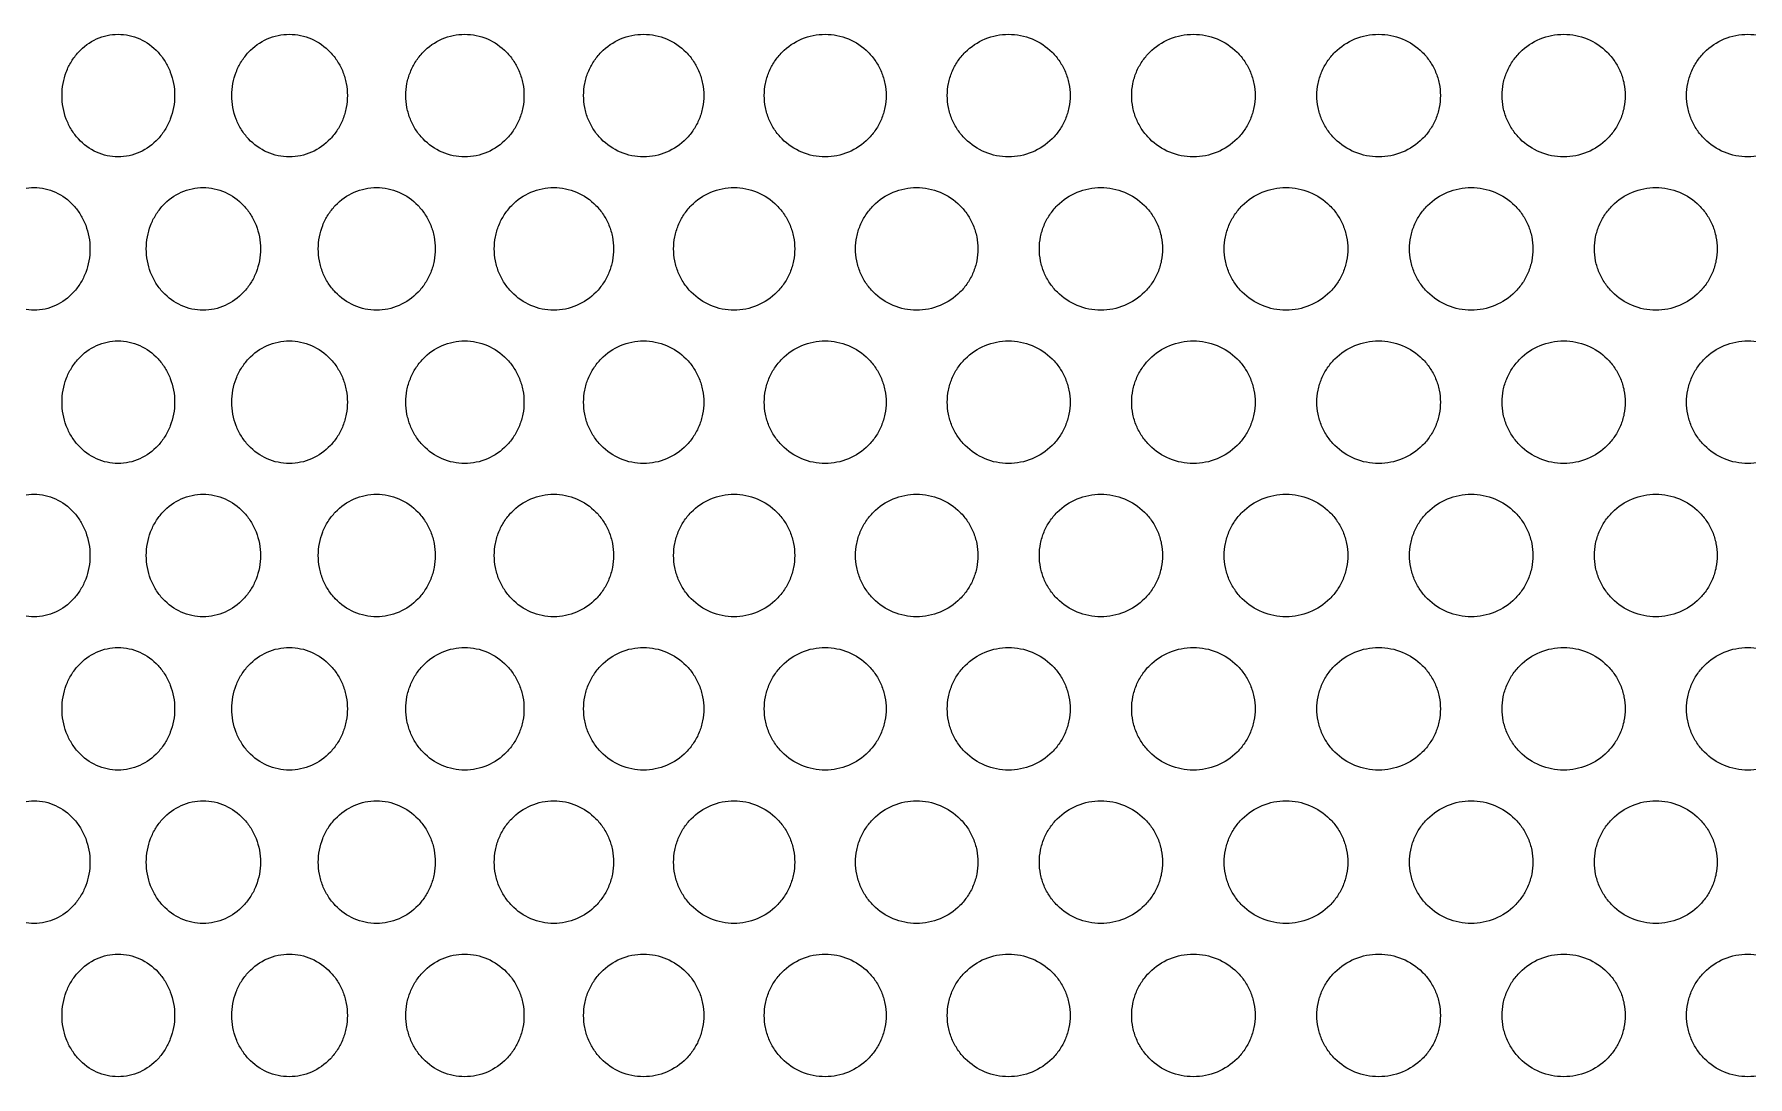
# Model space of a CAD drawing. Header units: millimetres. Extents: x 324 to 7054, y -67 to 2159.
# Drawn here: x 650.6 to 762.4, y 345 to 413 of the extents above; entities that cross this region are included whole.
import ezdxf

# ---------------------------------------------------------------- set-up
doc = ezdxf.new("R2010")
doc.units = ezdxf.units.MM
doc.header["$LTSCALE"] = 153.67
doc.layers.add('02___PRT_ALL_AXES', color=7, linetype='CONTINUOUS')

msp = doc.modelspace()

# ---------------------------------------------------------------- linework, layer by layer
at = {"layer": '02___PRT_ALL_AXES', "linetype": 'Continuous'}
for points in [[(652.43207, 409), (652.43238, 409.26583), (652.47954, 409.78945), (652.68931, 410.54514), (653.02564, 411.23528), (653.63265, 412.04859), (654.64465, 412.7909), (656.08824, 413.10456), (657.53365, 412.79082), (658.5561, 412.05038), (659.17223, 411.2386), (659.51533, 410.54817), (659.72989, 409.79095), (659.77815, 409.2663), (659.77846, 409)], [(663.50236, 409), (663.50268, 409.26583), (663.55117, 409.78945), (663.76682, 410.54514), (664.11254, 411.23528), (664.73639, 412.04859), (665.77615, 412.7909), (667.25844, 413.10456), (668.74164, 412.79082), (669.7902, 412.05038), (670.42187, 411.2386), (670.77357, 410.54817), (670.99347, 409.79095), (671.04293, 409.2663), (671.04325, 409)], [(674.8569, 409), (674.85723, 409.26583), (674.90685, 409.78945), (675.12752, 410.54514), (675.48125, 411.23528), (676.11944, 412.04859), (677.18279, 412.7909), (678.69785, 413.10456), (680.2129, 412.79082), (681.28337, 412.05038), (681.92806, 411.2386), (682.28694, 410.54817), (682.51132, 409.79095), (682.56178, 409.2663), (682.56211, 409)], [(686.45024, 409), (686.45058, 409.26583), (686.50113, 409.78945), (686.72594, 410.54514), (687.08626, 411.23528), (687.73624, 412.04859), (688.81893, 412.7909), (690.36069, 413.10456), (691.90152, 412.79082), (692.98962, 412.05038), (693.64474, 411.2386), (694.00938, 410.54817), (694.23732, 409.79095), (694.28859, 409.2663), (694.28892, 409)], [(698.23598, 409), (698.23632, 409.26583), (698.2876, 409.78945), (698.51565, 410.54514), (698.88112, 411.23528), (699.54029, 412.04859), (700.63797, 412.7909), (702.20027, 413.10456), (703.76072, 412.79082), (704.86209, 412.05038), (705.52502, 411.2386), (705.89395, 410.54817), (706.12455, 409.79095), (706.17641, 409.2663), (706.17675, 409)], [(710.16693, 409), (710.16728, 409.26583), (710.21908, 409.78945), (710.44945, 410.54514), (710.81861, 411.23528), (711.48432, 412.04859), (712.59262, 412.7909), (714.16919, 413.10456), (715.74301, 412.79082), (716.85325, 412.05038), (717.52134, 411.2386), (717.89308, 410.54817), (718.12542, 409.79095), (718.17766, 409.2663), (718.17801, 409)], [(722.19534, 409), (722.19569, 409.26583), (722.24781, 409.78945), (722.47958, 410.54514), (722.85094, 411.23528), (723.52055, 412.04859), (724.63502, 412.7909), (726.21955, 413.10456), (727.80044, 412.79082), (728.9151, 412.05038), (729.58567, 411.2386), (729.95874, 410.54817), (730.19189, 409.79095), (730.24431, 409.2663), (730.24465, 409)], [(734.27305, 409), (734.2734, 409.26583), (734.32564, 409.78945), (734.55788, 410.54514), (734.92997, 411.23528), (735.60077, 412.04859), (736.71695, 412.7909), (738.30311, 413.10456), (739.88475, 412.79082), (740.99937, 412.05038), (741.66973, 411.2386), (742.04264, 410.54817), (742.27565, 409.79095), (742.32805, 409.2663), (742.32839, 409)], [(746.35174, 409), (746.35208, 409.26583), (746.40422, 409.78945), (746.63601, 410.54514), (747.00733, 411.23528), (747.67665, 412.04859), (748.79007, 412.7909), (750.37151, 413.10456), (751.94755, 412.79082), (753.05767, 412.05038), (753.72515, 411.2386), (754.09639, 410.54817), (754.32835, 409.79095), (754.3805, 409.2663), (754.38084, 409)], [(758.38303, 409), (758.38338, 409.26583), (758.4352, 409.78945), (758.66561, 410.54514), (759.03467, 411.23528), (759.69984, 412.04859), (760.80605, 412.7909), (762.37642, 413.10456), (763.94057, 412.79082), (765.04174, 412.05038), (765.70366, 411.2386), (766.07177, 410.54817), (766.30173, 409.79095), (766.35343, 409.2663), (766.35377, 409)], [(659.77846, 409), (659.77814, 408.73417), (659.73007, 408.21055), (659.5164, 407.45486), (659.17431, 406.76472), (658.55817, 405.95141), (657.53478, 405.2091), (656.0855, 404.89544), (654.64578, 405.20918), (653.63469, 405.94962), (653.02768, 406.7614), (652.69036, 407.45183), (652.47972, 408.20905), (652.43238, 408.7337), (652.43207, 409)], [(671.04325, 409), (671.04293, 408.73417), (670.99365, 408.21055), (670.77466, 407.45486), (670.42399, 406.76472), (669.79232, 405.95141), (668.7428, 405.2091), (667.25562, 404.89544), (665.77731, 405.20918), (664.73849, 405.94962), (664.11464, 406.7614), (663.76789, 407.45183), (663.55135, 408.20905), (663.50268, 408.7337), (663.50236, 409)], [(682.56211, 409), (682.56177, 408.73417), (682.5115, 408.21055), (682.28806, 407.45486), (681.93023, 406.76472), (681.28554, 405.95141), (680.21409, 405.2091), (678.69498, 404.89544), (677.18398, 405.20918), (676.12159, 405.94962), (675.4834, 406.7614), (675.12862, 407.45183), (674.90704, 408.20905), (674.85723, 408.7337), (674.8569, 409)], [(694.28892, 409), (694.28858, 408.73417), (694.23751, 408.21055), (694.01051, 407.45486), (693.64695, 406.76472), (692.99183, 405.95141), (691.90273, 405.2091), (690.35776, 404.89544), (688.82014, 405.20918), (687.73843, 405.94962), (687.08844, 406.7614), (686.72706, 407.45183), (686.50132, 408.20905), (686.45057, 408.7337), (686.45024, 409)], [(706.17675, 409), (706.1764, 408.73417), (706.12474, 408.21055), (705.89509, 407.45486), (705.52725, 406.76472), (704.86432, 405.95141), (703.76194, 405.2091), (702.1973, 404.89544), (700.6392, 405.20918), (699.5425, 405.94962), (698.88333, 406.7614), (698.51678, 407.45183), (698.28779, 408.20905), (698.23631, 408.7337), (698.23598, 409)], [(718.17801, 409), (718.17766, 408.73417), (718.12561, 408.21055), (717.89423, 407.45486), (717.52358, 406.76472), (716.8555, 405.95141), (715.74425, 405.2091), (714.1662, 404.89544), (712.59386, 405.20918), (711.48656, 405.94962), (710.82084, 406.7614), (710.4506, 407.45183), (710.21928, 408.20905), (710.16727, 408.7337), (710.16693, 409)], [(730.24465, 409), (730.2443, 408.73417), (730.19208, 408.21055), (729.9599, 407.45486), (729.58793, 406.76472), (728.91736, 405.95141), (727.80168, 405.2091), (726.21655, 404.89544), (724.63626, 405.20918), (723.5228, 405.94962), (722.8532, 406.7614), (722.48074, 407.45183), (722.248, 408.20905), (722.19568, 408.7337), (722.19534, 409)], [(742.32839, 409), (742.32804, 408.73417), (742.27585, 408.21055), (742.04379, 407.45486), (741.67199, 406.76472), (741.00162, 405.95141), (739.88599, 405.2091), (738.30011, 404.89544), (736.7182, 405.20918), (735.60303, 405.94962), (734.93222, 406.7614), (734.55904, 407.45183), (734.32583, 408.20905), (734.2734, 408.7337), (734.27305, 409)], [(754.38084, 409), (754.3805, 408.73417), (754.32854, 408.21055), (754.09755, 407.45486), (753.72739, 406.76472), (753.05991, 405.95141), (751.94879, 405.2091), (750.36851, 404.89544), (748.79131, 405.20918), (747.6789, 405.94962), (747.00958, 406.7614), (746.63716, 407.45183), (746.40441, 408.20905), (746.35208, 408.7337), (746.35174, 409)], [(766.35377, 409), (766.35343, 408.73417), (766.30192, 408.21055), (766.07291, 407.45486), (765.70589, 406.76472), (765.04397, 405.95141), (763.9418, 405.2091), (762.37345, 404.89544), (760.80728, 405.20918), (759.70207, 405.94962), (759.03691, 406.7614), (758.66676, 407.45183), (758.4354, 408.20905), (758.38337, 408.7337), (758.38303, 409)], [(647.01741, 399), (647.01772, 399.26583), (647.06415, 399.78945), (647.27066, 400.54514), (647.60178, 401.23528), (648.19946, 402.04859), (649.19605, 402.7909), (650.61812, 403.10456), (652.04246, 402.79082), (653.05031, 402.05038), (653.65774, 401.2386), (653.99602, 400.54817), (654.20758, 399.79095), (654.25517, 399.2663), (654.25548, 399)], [(657.92888, 399), (657.9292, 399.26583), (657.97705, 399.78945), (658.18986, 400.54514), (658.53106, 401.23528), (659.1468, 402.04859), (660.17319, 402.7909), (661.63687, 403.10456), (663.1019, 402.79082), (664.13793, 402.05038), (664.76214, 401.2386), (665.10971, 400.54817), (665.32705, 399.79095), (665.37594, 399.2663), (665.37626, 399)], [(669.14691, 399), (669.14724, 399.26583), (669.19632, 399.78945), (669.41459, 400.54514), (669.76449, 401.23528), (670.39583, 402.04859), (671.44791, 402.7909), (672.94733, 403.10456), (674.4472, 402.79082), (675.50725, 402.05038), (676.14575, 401.2386), (676.50122, 400.54817), (676.72347, 399.79095), (676.77346, 399.2663), (676.77378, 399)], [(680.6266, 399), (680.62694, 399.26583), (680.67705, 399.78945), (680.8999, 400.54514), (681.2571, 401.23528), (681.90151, 402.04859), (682.97506, 402.7909), (684.50424, 403.10456), (686.03295, 402.79082), (687.11278, 402.05038), (687.763, 401.2386), (688.12494, 400.54817), (688.35122, 399.79095), (688.40211, 399.2663), (688.40244, 399)], [(692.32199, 399), (692.32234, 399.26583), (692.37328, 399.78945), (692.59981, 400.54514), (692.96289, 401.23528), (693.6178, 402.04859), (694.70853, 402.7909), (696.26133, 403.10456), (697.81275, 402.79082), (698.90804, 402.05038), (699.56739, 401.2386), (699.93436, 400.54817), (700.16375, 399.79095), (700.21533, 399.2663), (700.21567, 399)], [(704.18628, 399), (704.18662, 399.26583), (704.23819, 399.78945), (704.46751, 400.54514), (704.83501, 401.23528), (705.49778, 402.04859), (706.60133, 402.7909), (708.17154, 403.10456), (709.73946, 402.79082), (710.84583, 402.05038), (711.51166, 401.2386), (711.88219, 400.54817), (712.11378, 399.79095), (712.16585, 399.2663), (712.16619, 399)], [(716.17195, 399), (716.1723, 399.26583), (716.22429, 399.78945), (716.45548, 400.54514), (716.82592, 401.23528), (717.49392, 402.04859), (718.60586, 402.7909), (720.1872, 403.10456), (721.76535, 402.79082), (722.87835, 402.05038), (723.54801, 401.2386), (723.92061, 400.54817), (724.15347, 399.79095), (724.20583, 399.2663), (724.20617, 399)], [(728.23105, 399), (728.2314, 399.26583), (728.28361, 399.78945), (728.51573, 400.54514), (728.88764, 401.23528), (729.55818, 402.04859), (730.67406, 402.7909), (732.2602, 403.10456), (733.84226, 402.79082), (734.95746, 402.05038), (735.62826, 401.2386), (736.00143, 400.54817), (736.23463, 399.79095), (736.28707, 399.2663), (736.28741, 399)], [(740.3153, 399), (740.31565, 399.26583), (740.36786, 399.78945), (740.59999, 400.54514), (740.97188, 401.23528), (741.64228, 402.04859), (742.75764, 402.7909), (744.34223, 403.10456), (745.92186, 402.79082), (747.03478, 402.05038), (747.70404, 401.2386), (748.0763, 400.54817), (748.30891, 399.79095), (748.3612, 399.2663), (748.36155, 399)], [(752.37632, 399), (752.37667, 399.26583), (752.42868, 399.78945), (752.65989, 400.54514), (753.03027, 401.23528), (753.69785, 402.04859), (754.80822, 402.7909), (756.38491, 403.10456), (757.9558, 402.79082), (759.06199, 402.05038), (759.72703, 401.2386), (760.09688, 400.54817), (760.32796, 399.79095), (760.37991, 399.2663), (760.38025, 399)], [(654.25548, 399), (654.25516, 398.73417), (654.20776, 398.21055), (653.99708, 397.45486), (653.65978, 396.76472), (653.05235, 395.95141), (652.04357, 395.2091), (650.61542, 394.89544), (649.19717, 395.20918), (648.20147, 395.94962), (647.60379, 396.7614), (647.27169, 397.45183), (647.06432, 398.20905), (647.01772, 398.7337), (647.01741, 399)], [(665.37626, 399), (665.37593, 398.73417), (665.32723, 398.21055), (665.11079, 397.45486), (664.76424, 396.76472), (664.14003, 395.95141), (663.10305, 395.2091), (661.63409, 394.89544), (660.17434, 395.20918), (659.14887, 395.94962), (658.53313, 396.7614), (658.19093, 397.45183), (657.97723, 398.20905), (657.9292, 398.7337), (657.92888, 399)], [(676.77378, 399), (676.77345, 398.73417), (676.72366, 398.21055), (676.50233, 397.45486), (676.1479, 396.76472), (675.5094, 395.95141), (674.44838, 395.2091), (672.94449, 394.89544), (671.44908, 395.20918), (670.39795, 395.94962), (669.76661, 396.7614), (669.41568, 397.45183), (669.1965, 398.20905), (669.14724, 398.7337), (669.14691, 399)], [(688.40244, 399), (688.4021, 398.73417), (688.35141, 398.21055), (688.12607, 397.45486), (687.76519, 396.76472), (687.11496, 395.95141), (686.03414, 395.2091), (684.50134, 394.89544), (682.97626, 395.20918), (681.90368, 395.94962), (681.25927, 396.7614), (680.90101, 397.45183), (680.67723, 398.20905), (680.62693, 398.7337), (680.6266, 399)], [(700.21567, 399), (700.21533, 398.73417), (700.16394, 398.21055), (699.9355, 397.45486), (699.56961, 396.76472), (698.91025, 395.95141), (697.81397, 395.2091), (696.25839, 394.89544), (694.70975, 395.20918), (693.62, 395.94962), (692.96509, 396.7614), (692.60094, 397.45183), (692.37347, 398.20905), (692.32233, 398.7337), (692.32199, 399)], [(712.16619, 399), (712.16585, 398.73417), (712.11397, 398.21055), (711.88334, 397.45486), (711.5139, 396.76472), (710.84806, 395.95141), (709.74069, 395.2091), (708.16857, 394.89544), (706.60256, 395.20918), (705.50001, 395.94962), (704.83724, 396.7614), (704.46865, 397.45183), (704.23838, 398.20905), (704.18661, 398.7337), (704.18628, 399)], [(724.20617, 399), (724.20582, 398.73417), (724.15366, 398.21055), (723.92177, 397.45486), (723.55027, 396.76472), (722.8806, 395.95141), (721.76659, 395.2091), (720.1842, 394.89544), (718.60709, 395.20918), (717.49616, 395.94962), (716.82817, 396.7614), (716.45663, 397.45183), (716.22449, 398.20905), (716.17229, 398.7337), (716.17195, 399)], [(736.28741, 399), (736.28706, 398.73417), (736.23483, 398.21055), (736.00259, 397.45486), (735.63052, 396.76472), (734.95971, 395.95141), (733.8435, 395.2091), (732.2572, 394.89544), (730.67531, 395.20918), (729.56044, 395.94962), (728.8899, 396.7614), (728.51689, 397.45183), (728.2838, 398.20905), (728.23139, 398.7337), (728.23105, 399)], [(748.36155, 399), (748.3612, 398.73417), (748.3091, 398.21055), (748.07746, 397.45486), (747.70629, 396.76472), (747.03703, 395.95141), (745.9231, 395.2091), (744.33923, 394.89544), (742.75888, 395.20918), (741.64454, 395.94962), (740.97413, 396.7614), (740.60115, 397.45183), (740.36805, 398.20905), (740.31564, 398.7337), (740.3153, 399)], [(760.38025, 399), (760.37991, 398.73417), (760.32815, 398.21055), (760.09803, 397.45486), (759.72926, 396.76472), (759.06423, 395.95141), (757.95703, 395.2091), (756.38192, 394.89544), (754.80945, 395.20918), (753.70009, 395.94962), (753.03251, 396.7614), (752.66104, 397.45183), (752.42887, 398.20905), (752.37666, 398.7337), (752.37632, 399)], [(652.43207, 389), (652.43238, 389.26583), (652.47954, 389.78945), (652.68931, 390.54514), (653.02564, 391.23528), (653.63265, 392.04859), (654.64465, 392.7909), (656.08824, 393.10456), (657.53365, 392.79082), (658.5561, 392.05038), (659.17223, 391.2386), (659.51533, 390.54817), (659.72989, 389.79095), (659.77815, 389.2663), (659.77846, 389)], [(663.50236, 389), (663.50268, 389.26583), (663.55117, 389.78945), (663.76682, 390.54514), (664.11254, 391.23528), (664.73639, 392.04859), (665.77615, 392.7909), (667.25844, 393.10456), (668.74164, 392.79082), (669.7902, 392.05038), (670.42187, 391.2386), (670.77357, 390.54817), (670.99347, 389.79095), (671.04293, 389.2663), (671.04325, 389)], [(674.8569, 389), (674.85723, 389.26583), (674.90685, 389.78945), (675.12752, 390.54514), (675.48125, 391.23528), (676.11944, 392.04859), (677.18279, 392.7909), (678.69785, 393.10456), (680.2129, 392.79082), (681.28337, 392.05038), (681.92806, 391.2386), (682.28694, 390.54817), (682.51132, 389.79095), (682.56178, 389.2663), (682.56211, 389)], [(686.45024, 389), (686.45058, 389.26583), (686.50113, 389.78945), (686.72594, 390.54514), (687.08626, 391.23528), (687.73624, 392.04859), (688.81893, 392.7909), (690.36069, 393.10456), (691.90152, 392.79082), (692.98962, 392.05038), (693.64474, 391.2386), (694.00938, 390.54817), (694.23732, 389.79095), (694.28859, 389.2663), (694.28892, 389)], [(698.23598, 389), (698.23632, 389.26583), (698.2876, 389.78945), (698.51565, 390.54514), (698.88112, 391.23528), (699.54029, 392.04859), (700.63797, 392.7909), (702.20027, 393.10456), (703.76072, 392.79082), (704.86209, 392.05038), (705.52502, 391.2386), (705.89395, 390.54817), (706.12455, 389.79095), (706.17641, 389.2663), (706.17675, 389)], [(710.16693, 389), (710.16728, 389.26583), (710.21908, 389.78945), (710.44945, 390.54514), (710.81861, 391.23528), (711.48432, 392.04859), (712.59262, 392.7909), (714.16919, 393.10456), (715.74301, 392.79082), (716.85325, 392.05038), (717.52134, 391.2386), (717.89308, 390.54817), (718.12542, 389.79095), (718.17766, 389.2663), (718.17801, 389)], [(722.19534, 389), (722.19569, 389.26583), (722.24781, 389.78945), (722.47958, 390.54514), (722.85094, 391.23528), (723.52055, 392.04859), (724.63502, 392.7909), (726.21955, 393.10456), (727.80044, 392.79082), (728.9151, 392.05038), (729.58567, 391.2386), (729.95874, 390.54817), (730.19189, 389.79095), (730.24431, 389.2663), (730.24465, 389)], [(734.27305, 389), (734.2734, 389.26583), (734.32564, 389.78945), (734.55788, 390.54514), (734.92997, 391.23528), (735.60077, 392.04859), (736.71695, 392.7909), (738.30311, 393.10456), (739.88475, 392.79082), (740.99937, 392.05038), (741.66973, 391.2386), (742.04264, 390.54817), (742.27565, 389.79095), (742.32805, 389.2663), (742.32839, 389)], [(746.35174, 389), (746.35208, 389.26583), (746.40422, 389.78945), (746.63601, 390.54514), (747.00733, 391.23528), (747.67665, 392.04859), (748.79007, 392.7909), (750.37151, 393.10456), (751.94755, 392.79082), (753.05767, 392.05038), (753.72515, 391.2386), (754.09639, 390.54817), (754.32835, 389.79095), (754.3805, 389.2663), (754.38084, 389)], [(758.38303, 389), (758.38338, 389.26583), (758.4352, 389.78945), (758.66561, 390.54514), (759.03467, 391.23528), (759.69984, 392.04859), (760.80605, 392.7909), (762.37642, 393.10456), (763.94057, 392.79082), (765.04174, 392.05038), (765.70366, 391.2386), (766.07177, 390.54817), (766.30173, 389.79095), (766.35343, 389.2663), (766.35377, 389)], [(659.77846, 389), (659.77814, 388.73417), (659.73007, 388.21055), (659.5164, 387.45486), (659.17431, 386.76472), (658.55817, 385.95141), (657.53478, 385.2091), (656.0855, 384.89544), (654.64578, 385.20918), (653.63469, 385.94962), (653.02768, 386.7614), (652.69036, 387.45183), (652.47972, 388.20905), (652.43238, 388.7337), (652.43207, 389)], [(671.04325, 389), (671.04293, 388.73417), (670.99365, 388.21055), (670.77466, 387.45486), (670.42399, 386.76472), (669.79232, 385.95141), (668.7428, 385.2091), (667.25562, 384.89544), (665.77731, 385.20918), (664.73849, 385.94962), (664.11464, 386.7614), (663.76789, 387.45183), (663.55135, 388.20905), (663.50268, 388.7337), (663.50236, 389)], [(682.56211, 389), (682.56177, 388.73417), (682.5115, 388.21055), (682.28806, 387.45486), (681.93023, 386.76472), (681.28554, 385.95141), (680.21409, 385.2091), (678.69498, 384.89544), (677.18398, 385.20918), (676.12159, 385.94962), (675.4834, 386.7614), (675.12862, 387.45183), (674.90704, 388.20905), (674.85723, 388.7337), (674.8569, 389)], [(694.28892, 389), (694.28858, 388.73417), (694.23751, 388.21055), (694.01051, 387.45486), (693.64695, 386.76472), (692.99183, 385.95141), (691.90273, 385.2091), (690.35776, 384.89544), (688.82014, 385.20918), (687.73843, 385.94962), (687.08844, 386.7614), (686.72706, 387.45183), (686.50132, 388.20905), (686.45057, 388.7337), (686.45024, 389)], [(706.17675, 389), (706.1764, 388.73417), (706.12474, 388.21055), (705.89509, 387.45486), (705.52725, 386.76472), (704.86432, 385.95141), (703.76194, 385.2091), (702.1973, 384.89544), (700.6392, 385.20918), (699.5425, 385.94962), (698.88333, 386.7614), (698.51678, 387.45183), (698.28779, 388.20905), (698.23631, 388.7337), (698.23598, 389)], [(718.17801, 389), (718.17766, 388.73417), (718.12561, 388.21055), (717.89423, 387.45486), (717.52358, 386.76472), (716.8555, 385.95141), (715.74425, 385.2091), (714.1662, 384.89544), (712.59386, 385.20918), (711.48656, 385.94962), (710.82084, 386.7614), (710.4506, 387.45183), (710.21928, 388.20905), (710.16727, 388.7337), (710.16693, 389)], [(730.24465, 389), (730.2443, 388.73417), (730.19208, 388.21055), (729.9599, 387.45486), (729.58793, 386.76472), (728.91736, 385.95141), (727.80168, 385.2091), (726.21655, 384.89544), (724.63626, 385.20918), (723.5228, 385.94962), (722.8532, 386.7614), (722.48074, 387.45183), (722.248, 388.20905), (722.19568, 388.7337), (722.19534, 389)], [(742.32839, 389), (742.32804, 388.73417), (742.27585, 388.21055), (742.04379, 387.45486), (741.67199, 386.76472), (741.00162, 385.95141), (739.88599, 385.2091), (738.30011, 384.89544), (736.7182, 385.20918), (735.60303, 385.94962), (734.93222, 386.7614), (734.55904, 387.45183), (734.32583, 388.20905), (734.2734, 388.7337), (734.27305, 389)], [(754.38084, 389), (754.3805, 388.73417), (754.32854, 388.21055), (754.09755, 387.45486), (753.72739, 386.76472), (753.05991, 385.95141), (751.94879, 385.2091), (750.36851, 384.89544), (748.79131, 385.20918), (747.6789, 385.94962), (747.00958, 386.7614), (746.63716, 387.45183), (746.40441, 388.20905), (746.35208, 388.7337), (746.35174, 389)], [(766.35377, 389), (766.35343, 388.73417), (766.30192, 388.21055), (766.07291, 387.45486), (765.70589, 386.76472), (765.04397, 385.95141), (763.9418, 385.2091), (762.37345, 384.89544), (760.80728, 385.20918), (759.70207, 385.94962), (759.03691, 386.7614), (758.66676, 387.45183), (758.4354, 388.20905), (758.38337, 388.7337), (758.38303, 389)], [(647.01741, 379), (647.01772, 379.26583), (647.06415, 379.78945), (647.27066, 380.54514), (647.60178, 381.23528), (648.19946, 382.04859), (649.19605, 382.7909), (650.61812, 383.10456), (652.04246, 382.79082), (653.05031, 382.05038), (653.65774, 381.2386), (653.99602, 380.54817), (654.20758, 379.79095), (654.25517, 379.2663), (654.25548, 379)], [(657.92888, 379), (657.9292, 379.26583), (657.97705, 379.78945), (658.18986, 380.54514), (658.53106, 381.23528), (659.1468, 382.04859), (660.17319, 382.7909), (661.63687, 383.10456), (663.1019, 382.79082), (664.13793, 382.05038), (664.76214, 381.2386), (665.10971, 380.54817), (665.32705, 379.79095), (665.37594, 379.2663), (665.37626, 379)], [(669.14691, 379), (669.14724, 379.26583), (669.19632, 379.78945), (669.41459, 380.54514), (669.76449, 381.23528), (670.39583, 382.04859), (671.44791, 382.7909), (672.94733, 383.10456), (674.4472, 382.79082), (675.50725, 382.05038), (676.14575, 381.2386), (676.50122, 380.54817), (676.72347, 379.79095), (676.77346, 379.2663), (676.77378, 379)], [(680.6266, 379), (680.62694, 379.26583), (680.67705, 379.78945), (680.8999, 380.54514), (681.2571, 381.23528), (681.90151, 382.04859), (682.97506, 382.7909), (684.50424, 383.10456), (686.03295, 382.79082), (687.11278, 382.05038), (687.763, 381.2386), (688.12494, 380.54817), (688.35122, 379.79095), (688.40211, 379.2663), (688.40244, 379)], [(692.32199, 379), (692.32234, 379.26583), (692.37328, 379.78945), (692.59981, 380.54514), (692.96289, 381.23528), (693.6178, 382.04859), (694.70853, 382.7909), (696.26133, 383.10456), (697.81275, 382.79082), (698.90804, 382.05038), (699.56739, 381.2386), (699.93436, 380.54817), (700.16375, 379.79095), (700.21533, 379.2663), (700.21567, 379)], [(704.18628, 379), (704.18662, 379.26583), (704.23819, 379.78945), (704.46751, 380.54514), (704.83501, 381.23528), (705.49778, 382.04859), (706.60133, 382.7909), (708.17154, 383.10456), (709.73946, 382.79082), (710.84583, 382.05038), (711.51166, 381.2386), (711.88219, 380.54817), (712.11378, 379.79095), (712.16585, 379.2663), (712.16619, 379)], [(716.17195, 379), (716.1723, 379.26583), (716.22429, 379.78945), (716.45548, 380.54514), (716.82592, 381.23528), (717.49392, 382.04859), (718.60586, 382.7909), (720.1872, 383.10456), (721.76535, 382.79082), (722.87835, 382.05038), (723.54801, 381.2386), (723.92061, 380.54817), (724.15347, 379.79095), (724.20583, 379.2663), (724.20617, 379)], [(728.23105, 379), (728.2314, 379.26583), (728.28361, 379.78945), (728.51573, 380.54514), (728.88764, 381.23528), (729.55818, 382.04859), (730.67406, 382.7909), (732.2602, 383.10456), (733.84226, 382.79082), (734.95746, 382.05038), (735.62826, 381.2386), (736.00143, 380.54817), (736.23463, 379.79095), (736.28707, 379.2663), (736.28741, 379)], [(740.3153, 379), (740.31565, 379.26583), (740.36786, 379.78945), (740.59999, 380.54514), (740.97188, 381.23528), (741.64228, 382.04859), (742.75764, 382.7909), (744.34223, 383.10456), (745.92186, 382.79082), (747.03478, 382.05038), (747.70404, 381.2386), (748.0763, 380.54817), (748.30891, 379.79095), (748.3612, 379.2663), (748.36155, 379)], [(752.37632, 379), (752.37667, 379.26583), (752.42868, 379.78945), (752.65989, 380.54514), (753.03027, 381.23528), (753.69785, 382.04859), (754.80822, 382.7909), (756.38491, 383.10456), (757.9558, 382.79082), (759.06199, 382.05038), (759.72703, 381.2386), (760.09688, 380.54817), (760.32796, 379.79095), (760.37991, 379.2663), (760.38025, 379)], [(654.25548, 379), (654.25516, 378.73417), (654.20776, 378.21055), (653.99708, 377.45486), (653.65978, 376.76472), (653.05235, 375.95141), (652.04357, 375.2091), (650.61542, 374.89544), (649.19717, 375.20918), (648.20147, 375.94962), (647.60379, 376.7614), (647.27169, 377.45183), (647.06432, 378.20905), (647.01772, 378.7337), (647.01741, 379)], [(665.37626, 379), (665.37593, 378.73417), (665.32723, 378.21055), (665.11079, 377.45486), (664.76424, 376.76472), (664.14003, 375.95141), (663.10305, 375.2091), (661.63409, 374.89544), (660.17434, 375.20918), (659.14887, 375.94962), (658.53313, 376.7614), (658.19093, 377.45183), (657.97723, 378.20905), (657.9292, 378.7337), (657.92888, 379)], [(676.77378, 379), (676.77345, 378.73417), (676.72366, 378.21055), (676.50233, 377.45486), (676.1479, 376.76472), (675.5094, 375.95141), (674.44838, 375.2091), (672.94449, 374.89544), (671.44908, 375.20918), (670.39795, 375.94962), (669.76661, 376.7614), (669.41568, 377.45183), (669.1965, 378.20905), (669.14724, 378.7337), (669.14691, 379)], [(688.40244, 379), (688.4021, 378.73417), (688.35141, 378.21055), (688.12607, 377.45486), (687.76519, 376.76472), (687.11496, 375.95141), (686.03414, 375.2091), (684.50134, 374.89544), (682.97626, 375.20918), (681.90368, 375.94962), (681.25927, 376.7614), (680.90101, 377.45183), (680.67723, 378.20905), (680.62693, 378.7337), (680.6266, 379)], [(700.21567, 379), (700.21533, 378.73417), (700.16394, 378.21055), (699.9355, 377.45486), (699.56961, 376.76472), (698.91025, 375.95141), (697.81397, 375.2091), (696.25839, 374.89544), (694.70975, 375.20918), (693.62, 375.94962), (692.96509, 376.7614), (692.60094, 377.45183), (692.37347, 378.20905), (692.32233, 378.7337), (692.32199, 379)], [(712.16619, 379), (712.16585, 378.73417), (712.11397, 378.21055), (711.88334, 377.45486), (711.5139, 376.76472), (710.84806, 375.95141), (709.74069, 375.2091), (708.16857, 374.89544), (706.60256, 375.20918), (705.50001, 375.94962), (704.83724, 376.7614), (704.46865, 377.45183), (704.23838, 378.20905), (704.18661, 378.7337), (704.18628, 379)], [(724.20617, 379), (724.20582, 378.73417), (724.15366, 378.21055), (723.92177, 377.45486), (723.55027, 376.76472), (722.8806, 375.95141), (721.76659, 375.2091), (720.1842, 374.89544), (718.60709, 375.20918), (717.49616, 375.94962), (716.82817, 376.7614), (716.45663, 377.45183), (716.22449, 378.20905), (716.17229, 378.7337), (716.17195, 379)], [(736.28741, 379), (736.28706, 378.73417), (736.23483, 378.21055), (736.00259, 377.45486), (735.63052, 376.76472), (734.95971, 375.95141), (733.8435, 375.2091), (732.2572, 374.89544), (730.67531, 375.20918), (729.56044, 375.94962), (728.8899, 376.7614), (728.51689, 377.45183), (728.2838, 378.20905), (728.23139, 378.7337), (728.23105, 379)], [(748.36155, 379), (748.3612, 378.73417), (748.3091, 378.21055), (748.07746, 377.45486), (747.70629, 376.76472), (747.03703, 375.95141), (745.9231, 375.2091), (744.33923, 374.89544), (742.75888, 375.20918), (741.64454, 375.94962), (740.97413, 376.7614), (740.60115, 377.45183), (740.36805, 378.20905), (740.31564, 378.7337), (740.3153, 379)], [(760.38025, 379), (760.37991, 378.73417), (760.32815, 378.21055), (760.09803, 377.45486), (759.72926, 376.76472), (759.06423, 375.95141), (757.95703, 375.2091), (756.38192, 374.89544), (754.80945, 375.20918), (753.70009, 375.94962), (753.03251, 376.7614), (752.66104, 377.45183), (752.42887, 378.20905), (752.37666, 378.7337), (752.37632, 379)], [(652.43207, 369), (652.43238, 369.26583), (652.47954, 369.78945), (652.68931, 370.54514), (653.02564, 371.23528), (653.63265, 372.04859), (654.64465, 372.7909), (656.08824, 373.10456), (657.53365, 372.79082), (658.5561, 372.05038), (659.17223, 371.2386), (659.51533, 370.54817), (659.72989, 369.79095), (659.77815, 369.2663), (659.77846, 369)], [(663.50236, 369), (663.50268, 369.26583), (663.55117, 369.78945), (663.76682, 370.54514), (664.11254, 371.23528), (664.73639, 372.04859), (665.77615, 372.7909), (667.25844, 373.10456), (668.74164, 372.79082), (669.7902, 372.05038), (670.42187, 371.2386), (670.77357, 370.54817), (670.99347, 369.79095), (671.04293, 369.2663), (671.04325, 369)], [(674.8569, 369), (674.85723, 369.26583), (674.90685, 369.78945), (675.12752, 370.54514), (675.48125, 371.23528), (676.11944, 372.04859), (677.18279, 372.7909), (678.69785, 373.10456), (680.2129, 372.79082), (681.28337, 372.05038), (681.92806, 371.2386), (682.28694, 370.54817), (682.51132, 369.79095), (682.56178, 369.2663), (682.56211, 369)], [(686.45024, 369), (686.45058, 369.26583), (686.50113, 369.78945), (686.72594, 370.54514), (687.08626, 371.23528), (687.73624, 372.04859), (688.81893, 372.7909), (690.36069, 373.10456), (691.90152, 372.79082), (692.98962, 372.05038), (693.64474, 371.2386), (694.00938, 370.54817), (694.23732, 369.79095), (694.28859, 369.2663), (694.28892, 369)], [(698.23598, 369), (698.23632, 369.26583), (698.2876, 369.78945), (698.51565, 370.54514), (698.88112, 371.23528), (699.54029, 372.04859), (700.63797, 372.7909), (702.20027, 373.10456), (703.76072, 372.79082), (704.86209, 372.05038), (705.52502, 371.2386), (705.89395, 370.54817), (706.12455, 369.79095), (706.17641, 369.2663), (706.17675, 369)], [(710.16693, 369), (710.16728, 369.26583), (710.21908, 369.78945), (710.44945, 370.54514), (710.81861, 371.23528), (711.48432, 372.04859), (712.59262, 372.7909), (714.16919, 373.10456), (715.74301, 372.79082), (716.85325, 372.05038), (717.52134, 371.2386), (717.89308, 370.54817), (718.12542, 369.79095), (718.17766, 369.2663), (718.17801, 369)], [(722.19534, 369), (722.19569, 369.26583), (722.24781, 369.78945), (722.47958, 370.54514), (722.85094, 371.23528), (723.52055, 372.04859), (724.63502, 372.7909), (726.21955, 373.10456), (727.80044, 372.79082), (728.9151, 372.05038), (729.58567, 371.2386), (729.95874, 370.54817), (730.19189, 369.79095), (730.24431, 369.2663), (730.24465, 369)], [(734.27305, 369), (734.2734, 369.26583), (734.32564, 369.78945), (734.55788, 370.54514), (734.92997, 371.23528), (735.60077, 372.04859), (736.71695, 372.7909), (738.30311, 373.10456), (739.88475, 372.79082), (740.99937, 372.05038), (741.66973, 371.2386), (742.04264, 370.54817), (742.27565, 369.79095), (742.32805, 369.2663), (742.32839, 369)], [(746.35174, 369), (746.35208, 369.26583), (746.40422, 369.78945), (746.63601, 370.54514), (747.00733, 371.23528), (747.67665, 372.04859), (748.79007, 372.7909), (750.37151, 373.10456), (751.94755, 372.79082), (753.05767, 372.05038), (753.72515, 371.2386), (754.09639, 370.54817), (754.32835, 369.79095), (754.3805, 369.2663), (754.38084, 369)], [(758.38303, 369), (758.38338, 369.26583), (758.4352, 369.78945), (758.66561, 370.54514), (759.03467, 371.23528), (759.69984, 372.04859), (760.80605, 372.7909), (762.37642, 373.10456), (763.94057, 372.79082), (765.04174, 372.05038), (765.70366, 371.2386), (766.07177, 370.54817), (766.30173, 369.79095), (766.35343, 369.2663), (766.35377, 369)], [(659.77846, 369), (659.77814, 368.73417), (659.73007, 368.21055), (659.5164, 367.45486), (659.17431, 366.76472), (658.55817, 365.95141), (657.53478, 365.2091), (656.0855, 364.89544), (654.64578, 365.20918), (653.63469, 365.94962), (653.02768, 366.7614), (652.69036, 367.45183), (652.47972, 368.20905), (652.43238, 368.7337), (652.43207, 369)], [(671.04325, 369), (671.04293, 368.73417), (670.99365, 368.21055), (670.77466, 367.45486), (670.42399, 366.76472), (669.79232, 365.95141), (668.7428, 365.2091), (667.25562, 364.89544), (665.77731, 365.20918), (664.73849, 365.94962), (664.11464, 366.7614), (663.76789, 367.45183), (663.55135, 368.20905), (663.50268, 368.7337), (663.50236, 369)], [(682.56211, 369), (682.56177, 368.73417), (682.5115, 368.21055), (682.28806, 367.45486), (681.93023, 366.76472), (681.28554, 365.95141), (680.21409, 365.2091), (678.69498, 364.89544), (677.18398, 365.20918), (676.12159, 365.94962), (675.4834, 366.7614), (675.12862, 367.45183), (674.90704, 368.20905), (674.85723, 368.7337), (674.8569, 369)], [(694.28892, 369), (694.28858, 368.73417), (694.23751, 368.21055), (694.01051, 367.45486), (693.64695, 366.76472), (692.99183, 365.95141), (691.90273, 365.2091), (690.35776, 364.89544), (688.82014, 365.20918), (687.73843, 365.94962), (687.08844, 366.7614), (686.72706, 367.45183), (686.50132, 368.20905), (686.45057, 368.7337), (686.45024, 369)], [(706.17675, 369), (706.1764, 368.73417), (706.12474, 368.21055), (705.89509, 367.45486), (705.52725, 366.76472), (704.86432, 365.95141), (703.76194, 365.2091), (702.1973, 364.89544), (700.6392, 365.20918), (699.5425, 365.94962), (698.88333, 366.7614), (698.51678, 367.45183), (698.28779, 368.20905), (698.23631, 368.7337), (698.23598, 369)], [(718.17801, 369), (718.17766, 368.73417), (718.12561, 368.21055), (717.89423, 367.45486), (717.52358, 366.76472), (716.8555, 365.95141), (715.74425, 365.2091), (714.1662, 364.89544), (712.59386, 365.20918), (711.48656, 365.94962), (710.82084, 366.7614), (710.4506, 367.45183), (710.21928, 368.20905), (710.16727, 368.7337), (710.16693, 369)], [(730.24465, 369), (730.2443, 368.73417), (730.19208, 368.21055), (729.9599, 367.45486), (729.58793, 366.76472), (728.91736, 365.95141), (727.80168, 365.2091), (726.21655, 364.89544), (724.63626, 365.20918), (723.5228, 365.94962), (722.8532, 366.7614), (722.48074, 367.45183), (722.248, 368.20905), (722.19568, 368.7337), (722.19534, 369)], [(742.32839, 369), (742.32804, 368.73417), (742.27585, 368.21055), (742.04379, 367.45486), (741.67199, 366.76472), (741.00162, 365.95141), (739.88599, 365.2091), (738.30011, 364.89544), (736.7182, 365.20918), (735.60303, 365.94962), (734.93222, 366.7614), (734.55904, 367.45183), (734.32583, 368.20905), (734.2734, 368.7337), (734.27305, 369)], [(754.38084, 369), (754.3805, 368.73417), (754.32854, 368.21055), (754.09755, 367.45486), (753.72739, 366.76472), (753.05991, 365.95141), (751.94879, 365.2091), (750.36851, 364.89544), (748.79131, 365.20918), (747.6789, 365.94962), (747.00958, 366.7614), (746.63716, 367.45183), (746.40441, 368.20905), (746.35208, 368.7337), (746.35174, 369)], [(766.35377, 369), (766.35343, 368.73417), (766.30192, 368.21055), (766.07291, 367.45486), (765.70589, 366.76472), (765.04397, 365.95141), (763.9418, 365.2091), (762.37345, 364.89544), (760.80728, 365.20918), (759.70207, 365.94962), (759.03691, 366.7614), (758.66676, 367.45183), (758.4354, 368.20905), (758.38337, 368.7337), (758.38303, 369)], [(647.01741, 359), (647.01772, 359.26583), (647.06415, 359.78945), (647.27066, 360.54514), (647.60178, 361.23528), (648.19946, 362.04859), (649.19605, 362.7909), (650.61812, 363.10456), (652.04246, 362.79082), (653.05031, 362.05038), (653.65774, 361.2386), (653.99602, 360.54817), (654.20758, 359.79095), (654.25517, 359.2663), (654.25548, 359)], [(657.92888, 359), (657.9292, 359.26583), (657.97705, 359.78945), (658.18986, 360.54514), (658.53106, 361.23528), (659.1468, 362.04859), (660.17319, 362.7909), (661.63687, 363.10456), (663.1019, 362.79082), (664.13793, 362.05038), (664.76214, 361.2386), (665.10971, 360.54817), (665.32705, 359.79095), (665.37594, 359.2663), (665.37626, 359)], [(669.14691, 359), (669.14724, 359.26583), (669.19632, 359.78945), (669.41459, 360.54514), (669.76449, 361.23528), (670.39583, 362.04859), (671.44791, 362.7909), (672.94733, 363.10456), (674.4472, 362.79082), (675.50725, 362.05038), (676.14575, 361.2386), (676.50122, 360.54817), (676.72347, 359.79095), (676.77346, 359.2663), (676.77378, 359)], [(680.6266, 359), (680.62694, 359.26583), (680.67705, 359.78945), (680.8999, 360.54514), (681.2571, 361.23528), (681.90151, 362.04859), (682.97506, 362.7909), (684.50424, 363.10456), (686.03295, 362.79082), (687.11278, 362.05038), (687.763, 361.2386), (688.12494, 360.54817), (688.35122, 359.79095), (688.40211, 359.2663), (688.40244, 359)], [(692.32199, 359), (692.32234, 359.26583), (692.37328, 359.78945), (692.59981, 360.54514), (692.96289, 361.23528), (693.6178, 362.04859), (694.70853, 362.7909), (696.26133, 363.10456), (697.81275, 362.79082), (698.90804, 362.05038), (699.56739, 361.2386), (699.93436, 360.54817), (700.16375, 359.79095), (700.21533, 359.2663), (700.21567, 359)], [(704.18628, 359), (704.18662, 359.26583), (704.23819, 359.78945), (704.46751, 360.54514), (704.83501, 361.23528), (705.49778, 362.04859), (706.60133, 362.7909), (708.17154, 363.10456), (709.73946, 362.79082), (710.84583, 362.05038), (711.51166, 361.2386), (711.88219, 360.54817), (712.11378, 359.79095), (712.16585, 359.2663), (712.16619, 359)], [(716.17195, 359), (716.1723, 359.26583), (716.22429, 359.78945), (716.45548, 360.54514), (716.82592, 361.23528), (717.49392, 362.04859), (718.60586, 362.7909), (720.1872, 363.10456), (721.76535, 362.79082), (722.87835, 362.05038), (723.54801, 361.2386), (723.92061, 360.54817), (724.15347, 359.79095), (724.20583, 359.2663), (724.20617, 359)], [(728.23105, 359), (728.2314, 359.26583), (728.28361, 359.78945), (728.51573, 360.54514), (728.88764, 361.23528), (729.55818, 362.04859), (730.67406, 362.7909), (732.2602, 363.10456), (733.84226, 362.79082), (734.95746, 362.05038), (735.62826, 361.2386), (736.00143, 360.54817), (736.23463, 359.79095), (736.28707, 359.2663), (736.28741, 359)], [(740.3153, 359), (740.31565, 359.26583), (740.36786, 359.78945), (740.59999, 360.54514), (740.97188, 361.23528), (741.64228, 362.04859), (742.75764, 362.7909), (744.34223, 363.10456), (745.92186, 362.79082), (747.03478, 362.05038), (747.70404, 361.2386), (748.0763, 360.54817), (748.30891, 359.79095), (748.3612, 359.2663), (748.36155, 359)], [(752.37632, 359), (752.37667, 359.26583), (752.42868, 359.78945), (752.65989, 360.54514), (753.03027, 361.23528), (753.69785, 362.04859), (754.80822, 362.7909), (756.38491, 363.10456), (757.9558, 362.79082), (759.06199, 362.05038), (759.72703, 361.2386), (760.09688, 360.54817), (760.32796, 359.79095), (760.37991, 359.2663), (760.38025, 359)], [(654.25548, 359), (654.25516, 358.73417), (654.20776, 358.21055), (653.99708, 357.45486), (653.65978, 356.76472), (653.05235, 355.95141), (652.04357, 355.2091), (650.61542, 354.89544), (649.19717, 355.20918), (648.20147, 355.94962), (647.60379, 356.7614), (647.27169, 357.45183), (647.06432, 358.20905), (647.01772, 358.7337), (647.01741, 359)], [(665.37626, 359), (665.37593, 358.73417), (665.32723, 358.21055), (665.11079, 357.45486), (664.76424, 356.76472), (664.14003, 355.95141), (663.10305, 355.2091), (661.63409, 354.89544), (660.17434, 355.20918), (659.14887, 355.94962), (658.53313, 356.7614), (658.19093, 357.45183), (657.97723, 358.20905), (657.9292, 358.7337), (657.92888, 359)], [(676.77378, 359), (676.77345, 358.73417), (676.72366, 358.21055), (676.50233, 357.45486), (676.1479, 356.76472), (675.5094, 355.95141), (674.44838, 355.2091), (672.94449, 354.89544), (671.44908, 355.20918), (670.39795, 355.94962), (669.76661, 356.7614), (669.41568, 357.45183), (669.1965, 358.20905), (669.14724, 358.7337), (669.14691, 359)], [(688.40244, 359), (688.4021, 358.73417), (688.35141, 358.21055), (688.12607, 357.45486), (687.76519, 356.76472), (687.11496, 355.95141), (686.03414, 355.2091), (684.50134, 354.89544), (682.97626, 355.20918), (681.90368, 355.94962), (681.25927, 356.7614), (680.90101, 357.45183), (680.67723, 358.20905), (680.62693, 358.7337), (680.6266, 359)], [(700.21567, 359), (700.21533, 358.73417), (700.16394, 358.21055), (699.9355, 357.45486), (699.56961, 356.76472), (698.91025, 355.95141), (697.81397, 355.2091), (696.25839, 354.89544), (694.70975, 355.20918), (693.62, 355.94962), (692.96509, 356.7614), (692.60094, 357.45183), (692.37347, 358.20905), (692.32233, 358.7337), (692.32199, 359)], [(712.16619, 359), (712.16585, 358.73417), (712.11397, 358.21055), (711.88334, 357.45486), (711.5139, 356.76472), (710.84806, 355.95141), (709.74069, 355.2091), (708.16857, 354.89544), (706.60256, 355.20918), (705.50001, 355.94962), (704.83724, 356.7614), (704.46865, 357.45183), (704.23838, 358.20905), (704.18661, 358.7337), (704.18628, 359)], [(724.20617, 359), (724.20582, 358.73417), (724.15366, 358.21055), (723.92177, 357.45486), (723.55027, 356.76472), (722.8806, 355.95141), (721.76659, 355.2091), (720.1842, 354.89544), (718.60709, 355.20918), (717.49616, 355.94962), (716.82817, 356.7614), (716.45663, 357.45183), (716.22449, 358.20905), (716.17229, 358.7337), (716.17195, 359)], [(736.28741, 359), (736.28706, 358.73417), (736.23483, 358.21055), (736.00259, 357.45486), (735.63052, 356.76472), (734.95971, 355.95141), (733.8435, 355.2091), (732.2572, 354.89544), (730.67531, 355.20918), (729.56044, 355.94962), (728.8899, 356.7614), (728.51689, 357.45183), (728.2838, 358.20905), (728.23139, 358.7337), (728.23105, 359)], [(748.36155, 359), (748.3612, 358.73417), (748.3091, 358.21055), (748.07746, 357.45486), (747.70629, 356.76472), (747.03703, 355.95141), (745.9231, 355.2091), (744.33923, 354.89544), (742.75888, 355.20918), (741.64454, 355.94962), (740.97413, 356.7614), (740.60115, 357.45183), (740.36805, 358.20905), (740.31564, 358.7337), (740.3153, 359)], [(760.38025, 359), (760.37991, 358.73417), (760.32815, 358.21055), (760.09803, 357.45486), (759.72926, 356.76472), (759.06423, 355.95141), (757.95703, 355.2091), (756.38192, 354.89544), (754.80945, 355.20918), (753.70009, 355.94962), (753.03251, 356.7614), (752.66104, 357.45183), (752.42887, 358.20905), (752.37666, 358.7337), (752.37632, 359)], [(652.43207, 349), (652.43238, 349.26583), (652.47954, 349.78945), (652.68931, 350.54514), (653.02564, 351.23528), (653.63265, 352.04859), (654.64465, 352.7909), (656.08824, 353.10456), (657.53365, 352.79082), (658.5561, 352.05038), (659.17223, 351.2386), (659.51533, 350.54817), (659.72989, 349.79095), (659.77815, 349.2663), (659.77846, 349)], [(663.50236, 349), (663.50268, 349.26583), (663.55117, 349.78945), (663.76682, 350.54514), (664.11254, 351.23528), (664.73639, 352.04859), (665.77615, 352.7909), (667.25844, 353.10456), (668.74164, 352.79082), (669.7902, 352.05038), (670.42187, 351.2386), (670.77357, 350.54817), (670.99347, 349.79095), (671.04293, 349.2663), (671.04325, 349)], [(674.8569, 349), (674.85723, 349.26583), (674.90685, 349.78945), (675.12752, 350.54514), (675.48125, 351.23528), (676.11944, 352.04859), (677.18279, 352.7909), (678.69785, 353.10456), (680.2129, 352.79082), (681.28337, 352.05038), (681.92806, 351.2386), (682.28694, 350.54817), (682.51132, 349.79095), (682.56178, 349.2663), (682.56211, 349)], [(686.45024, 349), (686.45058, 349.26583), (686.50113, 349.78945), (686.72594, 350.54514), (687.08626, 351.23528), (687.73624, 352.04859), (688.81893, 352.7909), (690.36069, 353.10456), (691.90152, 352.79082), (692.98962, 352.05038), (693.64474, 351.2386), (694.00938, 350.54817), (694.23732, 349.79095), (694.28859, 349.2663), (694.28892, 349)], [(698.23598, 349), (698.23632, 349.26583), (698.2876, 349.78945), (698.51565, 350.54514), (698.88112, 351.23528), (699.54029, 352.04859), (700.63797, 352.7909), (702.20027, 353.10456), (703.76072, 352.79082), (704.86209, 352.05038), (705.52502, 351.2386), (705.89395, 350.54817), (706.12455, 349.79095), (706.17641, 349.2663), (706.17675, 349)], [(710.16693, 349), (710.16728, 349.26583), (710.21908, 349.78945), (710.44945, 350.54514), (710.81861, 351.23528), (711.48432, 352.04859), (712.59262, 352.7909), (714.16919, 353.10456), (715.74301, 352.79082), (716.85325, 352.05038), (717.52134, 351.2386), (717.89308, 350.54817), (718.12542, 349.79095), (718.17766, 349.2663), (718.17801, 349)], [(722.19534, 349), (722.19569, 349.26583), (722.24781, 349.78945), (722.47958, 350.54514), (722.85094, 351.23528), (723.52055, 352.04859), (724.63502, 352.7909), (726.21955, 353.10456), (727.80044, 352.79082), (728.9151, 352.05038), (729.58567, 351.2386), (729.95874, 350.54817), (730.19189, 349.79095), (730.24431, 349.2663), (730.24465, 349)], [(734.27305, 349), (734.2734, 349.26583), (734.32564, 349.78945), (734.55788, 350.54514), (734.92997, 351.23528), (735.60077, 352.04859), (736.71695, 352.7909), (738.30311, 353.10456), (739.88475, 352.79082), (740.99937, 352.05038), (741.66973, 351.2386), (742.04264, 350.54817), (742.27565, 349.79095), (742.32805, 349.2663), (742.32839, 349)], [(746.35174, 349), (746.35208, 349.26583), (746.40422, 349.78945), (746.63601, 350.54514), (747.00733, 351.23528), (747.67665, 352.04859), (748.79007, 352.7909), (750.37151, 353.10456), (751.94755, 352.79082), (753.05767, 352.05038), (753.72515, 351.2386), (754.09639, 350.54817), (754.32835, 349.79095), (754.3805, 349.2663), (754.38084, 349)], [(758.38303, 349), (758.38338, 349.26583), (758.4352, 349.78945), (758.66561, 350.54514), (759.03467, 351.23528), (759.69984, 352.04859), (760.80605, 352.7909), (762.37642, 353.10456), (763.94057, 352.79082), (765.04174, 352.05038), (765.70366, 351.2386), (766.07177, 350.54817), (766.30173, 349.79095), (766.35343, 349.2663), (766.35377, 349)], [(659.77846, 349), (659.77814, 348.73417), (659.73007, 348.21055), (659.5164, 347.45486), (659.17431, 346.76472), (658.55817, 345.95141), (657.53478, 345.2091), (656.0855, 344.89544), (654.64578, 345.20918), (653.63469, 345.94962), (653.02768, 346.7614), (652.69036, 347.45183), (652.47972, 348.20905), (652.43238, 348.7337), (652.43207, 349)], [(671.04325, 349), (671.04293, 348.73417), (670.99365, 348.21055), (670.77466, 347.45486), (670.42399, 346.76472), (669.79232, 345.95141), (668.7428, 345.2091), (667.25562, 344.89544), (665.77731, 345.20918), (664.73849, 345.94962), (664.11464, 346.7614), (663.76789, 347.45183), (663.55135, 348.20905), (663.50268, 348.7337), (663.50236, 349)], [(682.56211, 349), (682.56177, 348.73417), (682.5115, 348.21055), (682.28806, 347.45486), (681.93023, 346.76472), (681.28554, 345.95141), (680.21409, 345.2091), (678.69498, 344.89544), (677.18398, 345.20918), (676.12159, 345.94962), (675.4834, 346.7614), (675.12862, 347.45183), (674.90704, 348.20905), (674.85723, 348.7337), (674.8569, 349)], [(694.28892, 349), (694.28858, 348.73417), (694.23751, 348.21055), (694.01051, 347.45486), (693.64695, 346.76472), (692.99183, 345.95141), (691.90273, 345.2091), (690.35776, 344.89544), (688.82014, 345.20918), (687.73843, 345.94962), (687.08844, 346.7614), (686.72706, 347.45183), (686.50132, 348.20905), (686.45057, 348.7337), (686.45024, 349)], [(706.17675, 349), (706.1764, 348.73417), (706.12474, 348.21055), (705.89509, 347.45486), (705.52725, 346.76472), (704.86432, 345.95141), (703.76194, 345.2091), (702.1973, 344.89544), (700.6392, 345.20918), (699.5425, 345.94962), (698.88333, 346.7614), (698.51678, 347.45183), (698.28779, 348.20905), (698.23631, 348.7337), (698.23598, 349)], [(718.17801, 349), (718.17766, 348.73417), (718.12561, 348.21055), (717.89423, 347.45486), (717.52358, 346.76472), (716.8555, 345.95141), (715.74425, 345.2091), (714.1662, 344.89544), (712.59386, 345.20918), (711.48656, 345.94962), (710.82084, 346.7614), (710.4506, 347.45183), (710.21928, 348.20905), (710.16727, 348.7337), (710.16693, 349)], [(730.24465, 349), (730.2443, 348.73417), (730.19208, 348.21055), (729.9599, 347.45486), (729.58793, 346.76472), (728.91736, 345.95141), (727.80168, 345.2091), (726.21655, 344.89544), (724.63626, 345.20918), (723.5228, 345.94962), (722.8532, 346.7614), (722.48074, 347.45183), (722.248, 348.20905), (722.19568, 348.7337), (722.19534, 349)], [(742.32839, 349), (742.32804, 348.73417), (742.27585, 348.21055), (742.04379, 347.45486), (741.67199, 346.76472), (741.00162, 345.95141), (739.88599, 345.2091), (738.30011, 344.89544), (736.7182, 345.20918), (735.60303, 345.94962), (734.93222, 346.7614), (734.55904, 347.45183), (734.32583, 348.20905), (734.2734, 348.7337), (734.27305, 349)], [(754.38084, 349), (754.3805, 348.73417), (754.32854, 348.21055), (754.09755, 347.45486), (753.72739, 346.76472), (753.05991, 345.95141), (751.94879, 345.2091), (750.36851, 344.89544), (748.79131, 345.20918), (747.6789, 345.94962), (747.00958, 346.7614), (746.63716, 347.45183), (746.40441, 348.20905), (746.35208, 348.7337), (746.35174, 349)], [(766.35377, 349), (766.35343, 348.73417), (766.30192, 348.21055), (766.07291, 347.45486), (765.70589, 346.76472), (765.04397, 345.95141), (763.9418, 345.2091), (762.37345, 344.89544), (760.80728, 345.20918), (759.70207, 345.94962), (759.03691, 346.7614), (758.66676, 347.45183), (758.4354, 348.20905), (758.38337, 348.7337), (758.38303, 349)]]:
    msp.add_open_spline(points, degree=3, knots=[0, 0, 0, 0, 0.0625, 0.125, 0.1875, 0.25, 0.375, 0.5, 0.625, 0.75, 0.8125, 0.875, 0.9375, 1, 1, 1, 1], dxfattribs=at)

doc.saveas('drawing.dxf')
